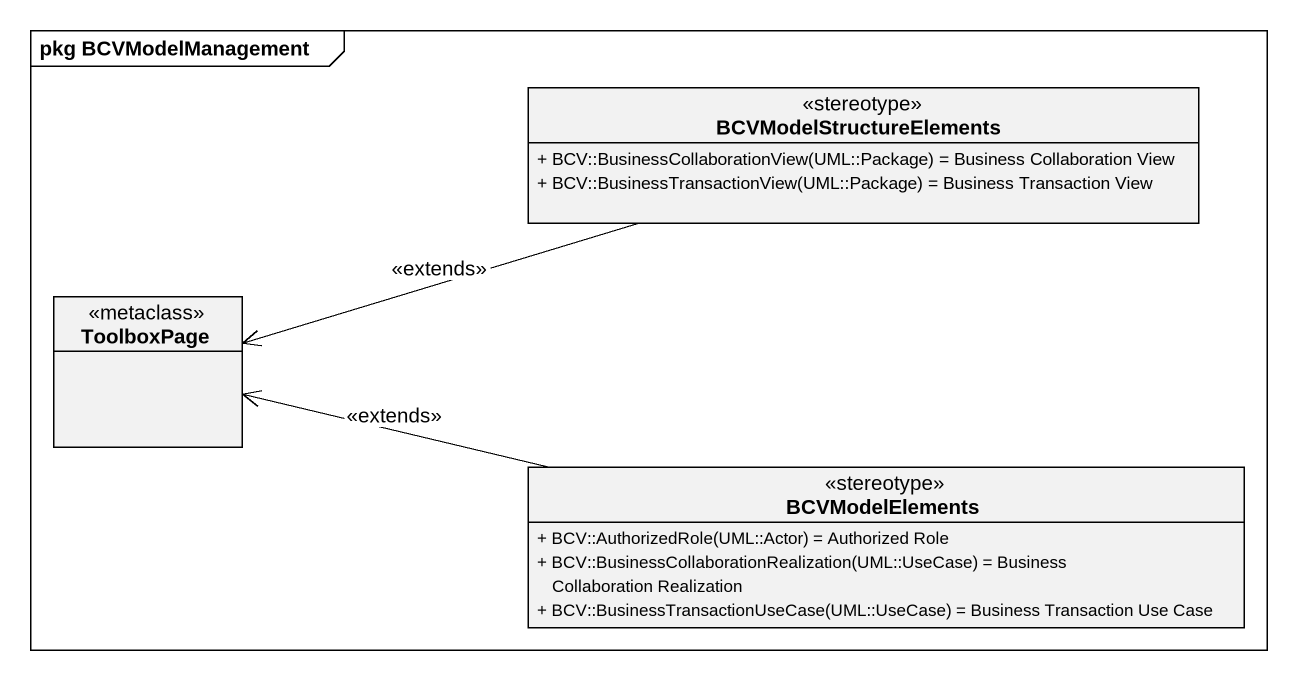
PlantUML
@startuml
mainframe pkg BCVModelManagement
hide circle
hide empty members
skinparam classAttributeIconSize 0
class BCVModelStructureElements <<stereotype>> {
  {field} + BCV::BusinessCollaborationView(UML::Package) = Business Collaboration View
  {field} + BCV::BusinessTransactionView(UML::Package) = Business Transaction View
}
class ToolboxPage <<metaclass>>
class BCVModelElements <<stereotype>> {
  {field} + BCV::AuthorizedRole(UML::Actor) = Authorized Role
  {field} + BCV::BusinessCollaborationRealization(UML::UseCase) = Business Collaboration Realization
  {field} + BCV::BusinessTransactionUseCase(UML::UseCase) = Business Transaction Use Case
}
BCVModelStructureElements -left-> ToolboxPage : <<extends>>
BCVModelElements -left-> ToolboxPage : <<extends>>
@enduml
